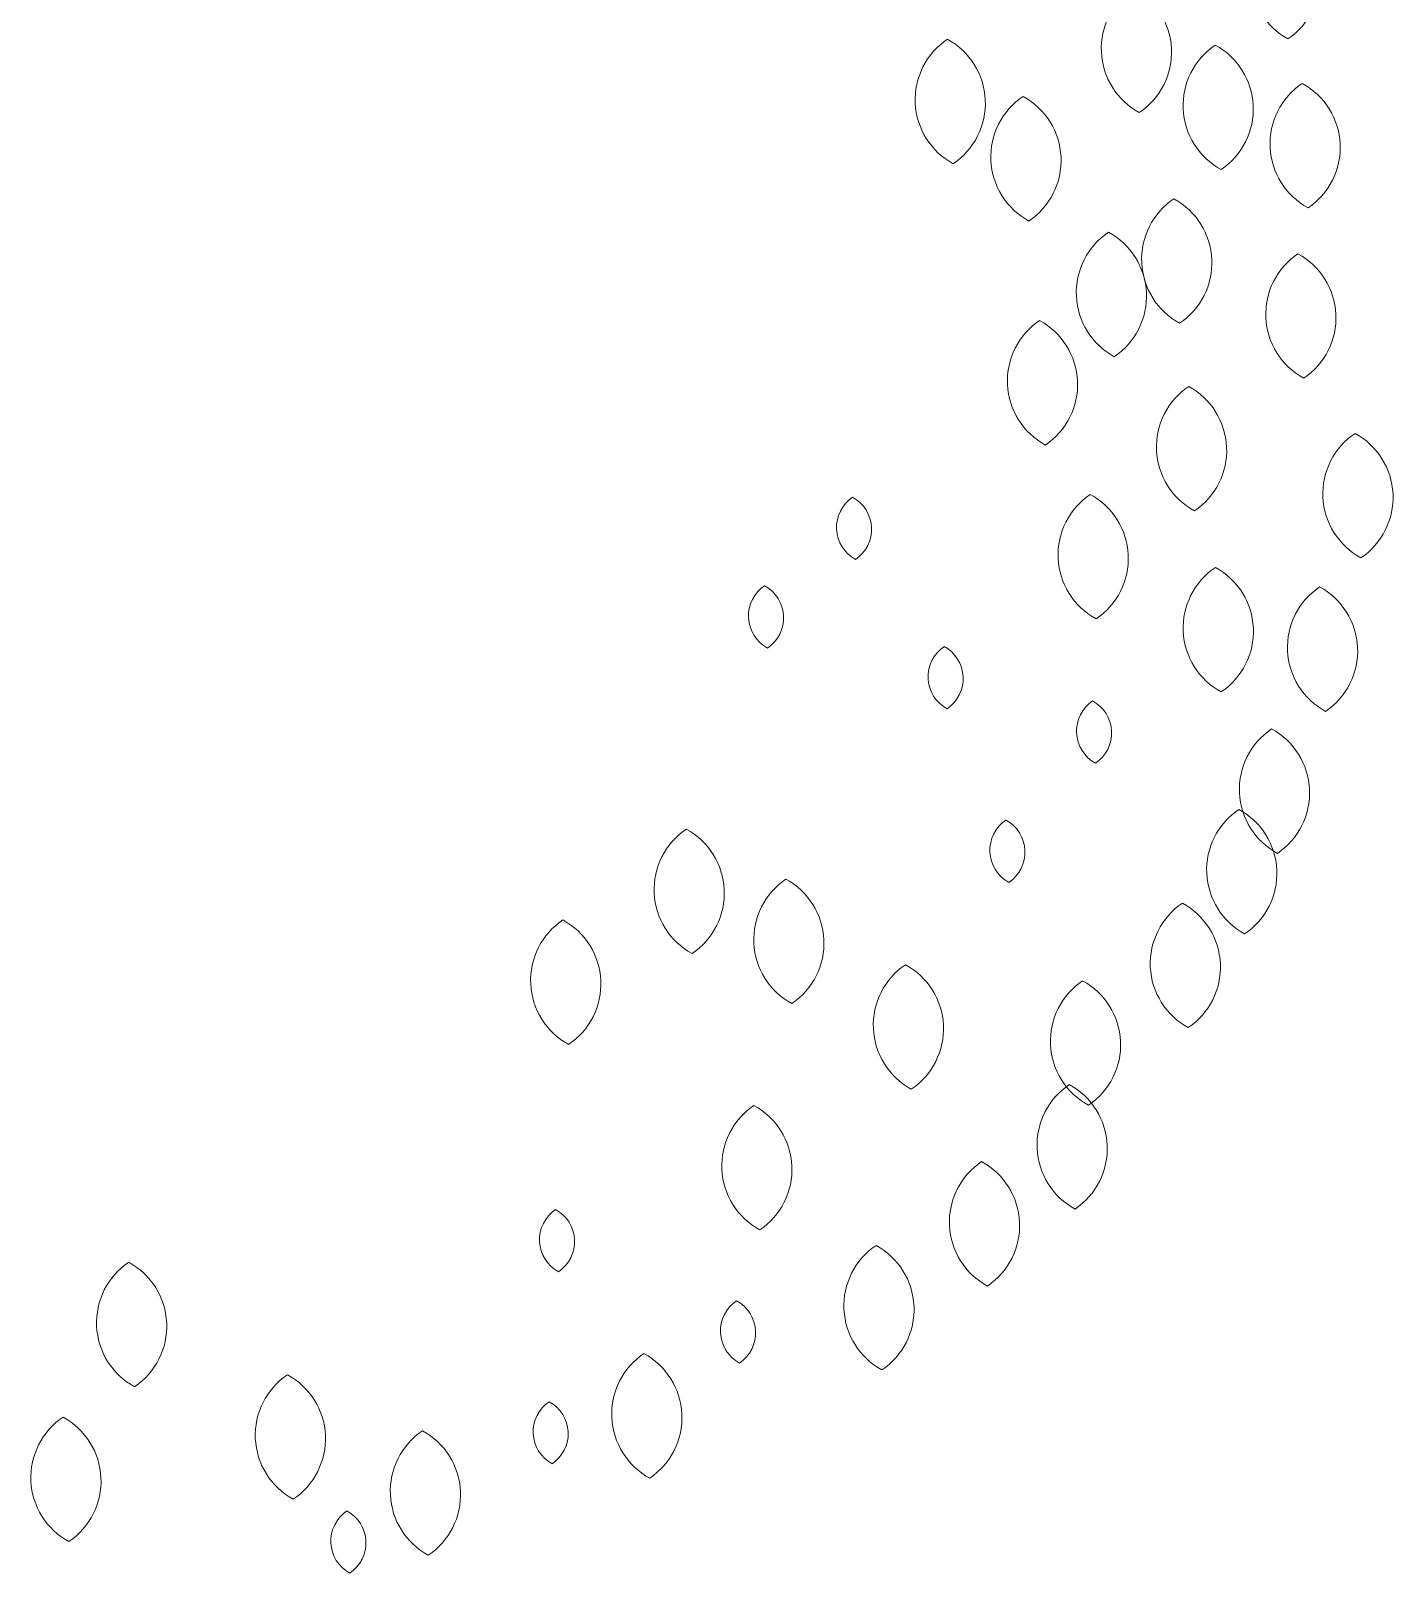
# Model space of a CAD drawing. Header units: metres. Extents: x 244.4 to 340.3, y -4.1 to 64.3.
# Drawn here: x 250.126 to 251.329, y 54.193 to 55.555 of the extents above; entities that cross this region are included whole.
import ezdxf

# ---------------------------------------------------------------- set-up
doc = ezdxf.new("R2010")
doc.units = ezdxf.units.M
doc.layers.add('www.zentdesign2d.com', color=7, linetype='Continuous', lineweight=5)

# ---------------------------------------------------------------- blocks, each defined once
blk = doc.blocks.new('yh')
at = {"layer": 'www.zentdesign2d.com', "color": 3}
for points in [[(2822.9478, 1809.2709, 0.56284), (2822.9529, 1809.1609, 0.56284)], [(2822.8166, 1809.2057, 0.56284), (2822.8217, 1809.0958, 0.56284)], [(2822.6523, 1809.1605, 0.56284), (2822.6574, 1809.0506, 0.56284)], [(2822.8888, 1809.1554, 0.56284), (2822.8939, 1809.0455, 0.56284)], [(2822.7191, 1809.11, 0.56284), (2822.7242, 1809, 0.56284)], [(2822.9655, 1809.1215, 0.56284), (2822.9707, 1809.0116, 0.56284)], [(2822.8522, 1809.0196, 0.56284), (2822.8573, 1808.9097, 0.56284)], [(2822.7945, 1808.9901, 0.56284), (2822.7996, 1808.8802, 0.56284)], [(2822.9618, 1808.9711, 0.56284), (2822.9669, 1808.8612, 0.56284)], [(2822.7337, 1808.9121, 0.56284), (2822.7388, 1808.8022, 0.56284)], [(2822.8653, 1808.8539, 0.56284), (2822.8704, 1808.744, 0.56284)], [(2823.0122, 1808.8125, 0.56284), (2823.0173, 1808.7026, 0.56284)], [(2822.5712, 1808.7011, 0.56284), (2822.5686, 1808.756, 0.56284)], [(2822.7784, 1808.7586, 0.56284), (2822.7836, 1808.6487, 0.56284)], [(2822.8889, 1808.6941, 0.56284), (2822.894, 1808.5841, 0.56284)], [(2822.4935, 1808.6229, 0.56284), (2822.4909, 1808.6779, 0.56284)], [(2822.9809, 1808.6769, 0.56284), (2822.9861, 1808.567, 0.56284)], [(2822.652, 1808.5693, 0.56284), (2822.6494, 1808.6243, 0.56284)], [(2822.7831, 1808.5212, 0.56284), (2822.7805, 1808.5762, 0.56284)], [(2822.9385, 1808.5515, 0.56284), (2822.9436, 1808.4416, 0.56284)], [(2822.7066, 1808.416, 0.56284), (2822.704, 1808.471, 0.56284)], [(2822.9096, 1808.4804, 0.56284), (2822.9147, 1808.3705, 0.56284)], [(2822.4218, 1808.463, 0.56284), (2822.4269, 1808.3531, 0.56284)], [(2822.5098, 1808.4188, 0.56284), (2822.5149, 1808.3089, 0.56284)], [(2822.8598, 1808.3976, 0.56284), (2822.8649, 1808.2877, 0.56284)], [(2822.3128, 1808.3828, 0.56284), (2822.3179, 1808.2729, 0.56284)], [(2822.6153, 1808.3433, 0.56284), (2822.6204, 1808.2334, 0.56284)], [(2822.7717, 1808.3291, 0.56284), (2822.7768, 1808.2192, 0.56284)], [(2822.7599, 1808.2374, 0.56284), (2822.765, 1808.1275, 0.56284)], [(2822.4867, 1808.1091, 0.56284), (2822.4815, 1808.219, 0.56284)], [(2822.6825, 1808.1694, 0.56284), (2822.6876, 1808.0595, 0.56284)], [(2822.309, 1808.0721, 0.56284), (2822.3064, 1808.1271, 0.56284)], [(2822.5893, 1808.0953, 0.56284), (2822.5945, 1807.9854, 0.56284)], [(2821.9296, 1808.0805, 0.56284), (2821.9347, 1807.9706, 0.56284)], [(2822.4687, 1807.9915, 0.56284), (2822.4662, 1808.0465, 0.56284)], [(2822.3844, 1807.9999, 0.56284), (2822.3895, 1807.8899, 0.56284)], [(2822.0697, 1807.9812, 0.56284), (2822.0748, 1807.8713, 0.56284)], [(2822.3033, 1807.9025, 0.56284), (2822.3008, 1807.9574, 0.56284)], [(2821.8716, 1807.9437, 0.56284), (2821.8767, 1807.8338, 0.56284)], [(2822.1889, 1807.9317, 0.56284), (2822.194, 1807.8218, 0.56284)], [(2822.1247, 1807.806, 0.56284), (2822.1222, 1807.861, 0.56284)]]:
    blk.add_lwpolyline(points, format="xyb", close=True, dxfattribs=at)

msp = doc.modelspace()

# ---------------------------------------------------------------- block references
at = {"layer": 'www.zentdesign2d.com'}
msp.add_blockref('yh', (-2571.7169, -1753.6128), dxfattribs=at)

doc.saveas('drawing.dxf')
